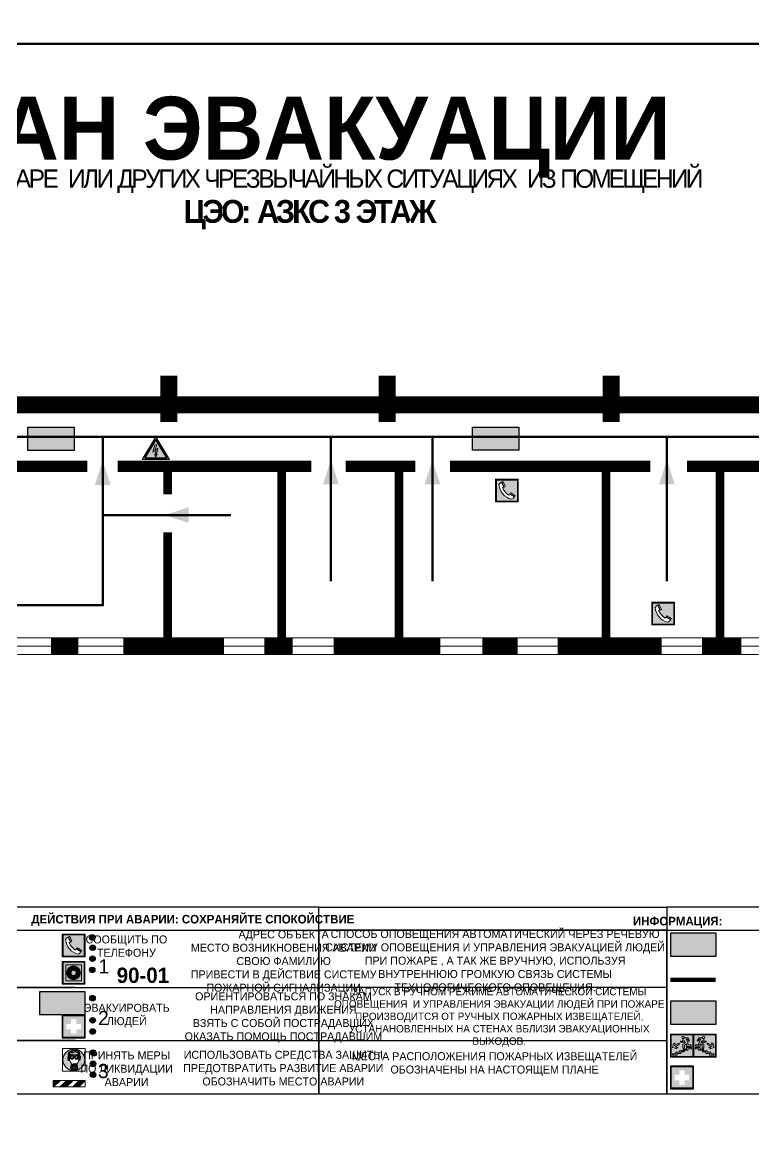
# Model space of a CAD drawing. Header units: millimetres. Extents: x 13114 to 67229, y 22859 to 38520.
# Drawn here: x 25913.2 to 26168.9, y 24678.1 to 25073.2 of the extents above; entities that cross this region are included whole.
import ezdxf

# ---------------------------------------------------------------- set-up
doc = ezdxf.new("R2010")
doc.units = ezdxf.units.MM
doc.layers.add('План_Штампы', color=7, linetype='Continuous')
doc.styles.add('обычный', font='arial.ttf')

# ---------------------------------------------------------------- blocks, each defined once
blk = doc.blocks.new('A$C3E6D3DDE')
at = {"lineweight": 5}
h = blk.add_hatch(color=40, dxfattribs=at)
h.paths.add_polyline_path([(24.1, 1.45), (16.46, -11.35), (31.74, -11.35)])
h.paths.add_polyline_path([(24.09, -0.46), (30.03, -10.41), (18.14, -10.41)], flags=16)
h.paths.add_polyline_path([(24.54, -3.08), (23.41, -6.02), (25.13, -5.01), (24.33, -8.5), (24.82, -8.27), (23.79, -9.86), (23.4, -8.04), (23.8, -8.43), (24.04, -6.29), (22.39, -7.25), (23.44, -3.08)], flags=0)
h = blk.add_hatch(color=256, dxfattribs=at)
h.paths.add_polyline_path([(24.37, 0.03, 0.567511), (23.82, 0.03), (17.59, -10.4, 0.582454), (17.86, -10.88), (30.32, -10.88, 0.582149), (30.6, -10.4)])
h.paths.add_polyline_path([(24.09, -0.46), (18.14, -10.41), (30.03, -10.41)], flags=16)
h.paths.add_polyline_path([(24.54, -3.08), (23.41, -6.02), (25.13, -5.01), (24.33, -8.5), (24.82, -8.27), (23.79, -9.86), (23.4, -8.04), (23.8, -8.43), (24.04, -6.29), (22.39, -7.25), (23.44, -3.08)], flags=0)
h = blk.add_hatch(color=40, dxfattribs=at)
h.paths.add_polyline_path([(24.09, -0.46), (18.14, -10.41), (30.03, -10.41)])
h.paths.add_polyline_path([(24.82, -8.27), (23.79, -9.86), (23.4, -8.04), (23.8, -8.43), (24.04, -6.29), (22.39, -7.25), (23.44, -3.08), (24.54, -3.08), (23.41, -6.02), (25.13, -5.01), (24.33, -8.5)], flags=16)
at = {"color": 40, "lineweight": 5}
for p, q in [((16.46, -11.35), (24.1, 1.45)), ((24.1, 1.45), (31.74, -11.35))]:
    blk.add_line(p, q, dxfattribs=at)
at = {"lineweight": 5}
for p, q in [((17.59, -10.4), (23.82, 0.03)), ((24.37, 0.03), (30.6, -10.4)), ((18.14, -10.41), (24.09, -0.46)), ((23.44, -3.08), (22.39, -7.25)), ((22.39, -7.25), (24.04, -6.29)), ((23.41, -6.02), (24.54, -3.08)), ((25.13, -5.01), (23.41, -6.02)), ((24.54, -3.08), (23.44, -3.08)), ((24.04, -6.29), (23.8, -8.43)), ((24.09, -0.46), (30.03, -10.41)), ((24.33, -8.5), (25.13, -5.01)), ((17.86, -10.88), (30.32, -10.88)), ((18.14, -10.41), (30.03, -10.41)), ((23.8, -8.43), (23.4, -8.04)), ((23.4, -8.04), (23.79, -9.86)), ((23.79, -9.86), (24.82, -8.27)), ((24.82, -8.27), (24.33, -8.5))]:
    blk.add_line(p, q, dxfattribs=at)
at = {"color": 50, "lineweight": 5}
blk.add_line((31.74, -11.35), (16.46, -11.35), dxfattribs=at)
blk = doc.blocks.new('A$C32E8229D')
at = {"true_color": 0xffffff}
blk.add_hatch(color=7, dxfattribs=at).paths.add_polyline_path([(0, 0), (0, -8), (16, -8), (16, 0)])
h = blk.add_hatch(color=126)
h.paths.add_polyline_path([(0.2, -0.2), (15.8, -0.2), (15.8, -7.8), (0.2, -7.8)])
h.paths.add_polyline_path([(13.49, -2.05), (12.08, -2.05), (11.37, -2.63, 0.162397), (11.29, -2.84), (11.29, -3.63), (10.35, -3.63), (10.35, -4.05), (11.68, -4.05), (11.68, -3.48), (12.26, -4.28), (11.29, -5.1), (11.29, -6.78), (11.85, -6.78), (11.85, -5.44), (12.8, -4.64), (12.8, -5.94), (14.46, -5.94), (14.46, -5.39), (13.45, -5.39), (13.45, -3.97), (12.46, -2.59), (13.15, -2.59), (13.69, -3.34), (14.18, -3)], flags=16)
h.paths.add_polyline_path([(10.74, -1.82, 1), (11.8, -1.82, 1)], flags=16)
h.paths.add_polyline_path([(9.39, -3.59), (5.99, -3.59), (6.56, -3.03), (5.91, -3.03), (5.1, -3.83), (5.91, -4.64), (6.56, -4.64), (5.99, -4.09), (9.39, -4.09)], flags=16)
h.paths.add_polyline_path([(4.29, -1.08), (1.72, -1.08), (1.72, -6.6), (4.29, -6.6)], flags=16)
at = {"color": 126}
blk.add_lwpolyline([(16, -8), (0, -8), (0, 0), (16, 0)], close=True, dxfattribs=at)
blk = doc.blocks.new('A$C38D26F80')
h = blk.add_hatch(color=5)
h.dxf.hatch_style = 1
h.paths.add_polyline_path([(-8.77, -4.48, 1), (-0.19, -4.48, 1)])
h.paths.add_polyline_path([(-6.75, -3.58), (-6.75, -3.31), (-6.62, -3.22), (-6.5, -3.22), (-6.42, -3.3), (-6.39, -3.28), (-6.59, -2.23), (-6.59, -2.01), (-6.38, -1.58), (-4.76, -0.4), (-4.13, -0.79, -0.362848), (-2.1, -2.1, -0.201049), (-2.17, -2.48, 0.085434), (-2.26, -3.13), (-1.9, -3.16), (-2.25, -4.7), (-2.4, -4.59), (-2.43, -4.34), (-2.36, -4.34), (-2.14, -3.34), (-2.47, -3.42), (-2.58, -1.95), (-2.77, -1.58), (-3.58, -1.52), (-3.92, -1.26), (-5.05, -1.73), (-4.87, -1.39), (-5.41, -1.6), (-5.41, -1.46), (-6.13, -1.87), (-6.18, -3.5), (-6.56, -3.47), (-6.37, -4.59), (-6.16, -4.43), (-6.16, -4.66), (-6.36, -4.79), (-6.37, -4.8), (-6.51, -4.76)], flags=16)
h.paths.add_polyline_path([(-6.51, -4.76), (-6.36, -4.79), (-6.37, -4.8)], flags=0)
h.paths.add_polyline_path([(-5.92, -2.34, 0.089508), (-2.67, -2.35), (-2.48, -3.88, -0.268602), (-3.4, -6.18, 0.262449), (-5.2, -6.18, -0.268602), (-6.11, -3.88)], flags=16)
edge = h.paths.add_edge_path(flags=16)
edge.add_ellipse((-5.19, -3.41), major_axis=(0, 0.842), ratio=0.848992, start_angle=0, end_angle=360)
edge = h.paths.add_edge_path(flags=0)
edge.add_ellipse((-5.19, -3.39), major_axis=(0, 0.665), ratio=0.853798, start_angle=0, end_angle=360)
edge = h.paths.add_edge_path(flags=0)
edge.add_ellipse((-5.19, -3.4), major_axis=(0, 0.528), ratio=0.864094, start_angle=0, end_angle=360)
edge = h.paths.add_edge_path(flags=16)
edge.add_ellipse((-3.47, -3.4), major_axis=(0, 0.842), ratio=0.848992, start_angle=0, end_angle=360)
h.paths.add_polyline_path([(-3.13, -6.45), (-3.13, -6.84, 0.383174), (-5.57, -6.85), (-5.57, -6.49, -0.369952)], flags=16)
edge = h.paths.add_edge_path(flags=0)
edge.add_ellipse((-3.47, -3.39), major_axis=(0, 0.665), ratio=0.853798, start_angle=0, end_angle=360)
edge = h.paths.add_edge_path(flags=0)
edge.add_ellipse((-3.47, -3.4), major_axis=(0, 0.528), ratio=0.864094, start_angle=0, end_angle=360)
edge = h.paths.add_edge_path(flags=16)
edge.add_ellipse((-4.34, -7.57), major_axis=(-1.48, 0), ratio=0.744955, start_angle=0, end_angle=360)
h.paths.add_polyline_path([(-5.01, -6.85, -1), (-5.15, -6.85, -1)], flags=0)
h.paths.add_polyline_path([(-5.33, -7.14, -1), (-5.47, -7.14, -1)], flags=0)
h.paths.add_polyline_path([(-4.61, -6.71, -1), (-4.74, -6.71, -1)], flags=16)
h.paths.add_polyline_path([(-5.43, -7.51, -1), (-5.57, -7.51, -1)], flags=0)
h.paths.add_polyline_path([(-4.26, -6.67, -1), (-4.4, -6.67, -1)], flags=16)
h.paths.add_polyline_path([(-4.74, -7.14, -1), (-4.88, -7.14, -1)], flags=0)
h.paths.add_polyline_path([(-4.93, -7.43, -1), (-5.07, -7.43, -1)], flags=0)
h.paths.add_polyline_path([(-4.41, -7.07, -1), (-4.54, -7.07, -1)], flags=0)
h.paths.add_polyline_path([(-5.33, -7.87, -1), (-5.46, -7.87, -1)], flags=0)
h.paths.add_polyline_path([(-3.8, -6.71, -1), (-3.94, -6.71, -1)], flags=16)
h.paths.add_polyline_path([(-4.85, -7.78, -1), (-4.98, -7.78, -1)], flags=0)
h.paths.add_polyline_path([(-3.96, -7.14, -1), (-4.1, -7.14, -1)], flags=0)
h.paths.add_polyline_path([(-4.33, -7.53, -1), (-4.47, -7.53, -1)], flags=0)
h.paths.add_polyline_path([(-5.09, -8.12, -1), (-5.23, -8.12, -1)], flags=0)
h.paths.add_polyline_path([(-3.5, -6.94, -1), (-3.64, -6.94, -1)], flags=0)
h.paths.add_polyline_path([(-4.54, -7.97, -1), (-4.68, -7.97, -1)], flags=0)
h.paths.add_polyline_path([(-3.66, -7.39, -1), (-3.8, -7.39, -1)], flags=0)
h.paths.add_polyline_path([(-4.73, -8.35, -1), (-4.86, -8.35, -1)], flags=0)
h.paths.add_polyline_path([(-4.09, -7.96, -1), (-4.23, -7.96, -1)], flags=0)
h.paths.add_polyline_path([(-3.77, -7.74, -1), (-3.91, -7.74, -1)], flags=0)
h.paths.add_polyline_path([(-3.22, -7.27, -1), (-3.35, -7.27, -1)], flags=0)
h.paths.add_polyline_path([(-4.34, -8.4, -1), (-4.47, -8.4, -1)], flags=0)
h.paths.add_polyline_path([(-3.16, -7.61, -1), (-3.3, -7.61, -1)], flags=0)
h.paths.add_polyline_path([(-3.9, -8.35, -1), (-4.04, -8.35, -1)], flags=0)
h.paths.add_polyline_path([(-3.32, -7.91, -1), (-3.46, -7.91, -1)], flags=0)
h.paths.add_polyline_path([(-3.55, -8.23, -1), (-3.69, -8.23, -1)], flags=0)
at = {"color": 5, "lineweight": 5}
for p, q in [((-4.48, 0), (-8.96, 0)), ((-8.96, 0), (-8.96, -4.48)), ((-4.48, 0), (0, 0)), ((0, 0), (0, -4.48)), ((-6.75, -3.31), (-6.62, -3.22)), ((-6.75, -3.58), (-6.75, -3.31)), ((-6.51, -4.76), (-6.75, -3.58)), ((-6.62, -3.22), (-6.5, -3.22)), ((-6.59, -2.01), (-6.38, -1.58)), ((-6.59, -2.23), (-6.59, -2.01)), ((-6.39, -3.28), (-6.59, -2.23)), ((-6.18, -3.5), (-6.56, -3.47)), ((-6.56, -3.47), (-6.37, -4.59)), ((-6.5, -3.22), (-6.42, -3.3)), ((-6.42, -3.3), (-6.39, -3.28)), ((-6.38, -1.58), (-4.76, -0.4)), ((-6.13, -1.87), (-6.18, -3.5)), ((-5.41, -1.46), (-6.13, -1.87)), ((-5.92, -2.34), (-6.11, -3.88)), ((-4.87, -1.39), (-5.41, -1.6)), ((-5.41, -1.6), (-5.41, -1.46)), ((-3.92, -1.26), (-5.05, -1.73)), ((-5.05, -1.73), (-4.87, -1.39)), ((-4.76, -0.4), (-4.13, -0.79)), ((-3.58, -1.52), (-3.92, -1.26)), ((-2.77, -1.58), (-3.58, -1.52)), ((-2.58, -1.95), (-2.77, -1.58)), ((-2.67, -2.34), (-2.48, -3.88)), ((-2.47, -3.42), (-2.58, -1.95)), ((-2.14, -3.34), (-2.47, -3.42)), ((-2.43, -4.34), (-2.4, -4.59)), ((-2.43, -4.34), (-2.36, -4.34)), ((-2.36, -4.34), (-2.14, -3.34)), ((-1.9, -3.16), (-2.26, -3.13)), ((-2.25, -4.7), (-1.9, -3.16)), ((-8.96, -8.96), (-8.96, -4.48)), ((-6.37, -4.8), (-6.51, -4.76)), ((-6.37, -4.59), (-6.16, -4.43)), ((-6.16, -4.66), (-6.37, -4.8)), ((-6.16, -4.43), (-6.16, -4.66)), ((-5.57, -6.49), (-5.57, -6.85)), ((-3.13, -6.45), (-3.13, -6.84)), ((-2.4, -4.59), (-2.25, -4.7)), ((0, -8.96), (0, -4.48)), ((-4.48, -8.96), (-8.96, -8.96)), ((-4.48, -8.96), (0, -8.96))]:
    blk.add_line(p, q, dxfattribs=at)
at = {"color": 5}
for p, q in [((-6.75, -3.31), (-6.62, -3.22)), ((-6.75, -3.58), (-6.75, -3.31)), ((-6.51, -4.76), (-6.75, -3.58)), ((-6.62, -3.22), (-6.5, -3.22)), ((-6.59, -2.01), (-6.38, -1.58)), ((-6.59, -2.23), (-6.59, -2.01)), ((-6.39, -3.28), (-6.59, -2.23)), ((-6.18, -3.5), (-6.56, -3.47)), ((-6.56, -3.47), (-6.37, -4.59)), ((-6.5, -3.22), (-6.42, -3.3)), ((-6.42, -3.3), (-6.39, -3.28)), ((-6.38, -1.58), (-4.76, -0.4)), ((-6.13, -1.87), (-6.18, -3.5)), ((-5.41, -1.46), (-6.13, -1.87)), ((-4.87, -1.39), (-5.41, -1.6)), ((-5.41, -1.6), (-5.41, -1.46)), ((-3.92, -1.26), (-5.05, -1.73)), ((-5.05, -1.73), (-4.87, -1.39)), ((-4.76, -0.4), (-4.13, -0.79)), ((-3.58, -1.52), (-3.92, -1.26)), ((-2.77, -1.58), (-3.58, -1.52)), ((-2.58, -1.95), (-2.77, -1.58)), ((-2.47, -3.42), (-2.58, -1.95)), ((-2.14, -3.34), (-2.47, -3.42)), ((-2.4, -4.59), (-2.43, -4.34)), ((-2.43, -4.34), (-2.36, -4.34)), ((-2.36, -4.34), (-2.14, -3.34)), ((-2.26, -3.13), (-1.9, -3.16)), ((-1.9, -3.16), (-2.25, -4.7)), ((-6.37, -4.8), (-6.51, -4.76)), ((-6.36, -4.79), (-6.51, -4.76)), ((-6.37, -4.59), (-6.16, -4.43)), ((-6.16, -4.66), (-6.37, -4.8)), ((-6.16, -4.66), (-6.36, -4.79)), ((-6.16, -4.43), (-6.16, -4.66)), ((-2.25, -4.7), (-2.4, -4.59))]:
    blk.add_line(p, q, dxfattribs=at)
at = {"color": 5, "lineweight": 5}
for centre, radius in [((-4.48, -4.48), 4.29), ((-5.5, -7.51), 0.0678), ((-5.4, -7.14), 0.0678), ((-5.4, -7.87), 0.0678), ((-5.16, -8.12), 0.0678), ((-5.08, -6.85), 0.0678), ((-5, -7.43), 0.0678), ((-4.91, -7.78), 0.0678), ((-4.81, -7.14), 0.0678), ((-4.79, -8.35), 0.0678), ((-4.67, -6.71), 0.0678), ((-4.61, -7.97), 0.0678), ((-4.47, -7.07), 0.0678), ((-4.4, -7.53), 0.0678), ((-4.4, -8.4), 0.0678), ((-4.33, -6.67), 0.0678), ((-4.16, -7.96), 0.0678), ((-4.03, -7.14), 0.0678), ((-3.97, -8.35), 0.0678), ((-3.87, -6.71), 0.0678), ((-3.84, -7.74), 0.0678), ((-3.73, -7.39), 0.0678), ((-3.62, -8.23), 0.0678), ((-3.57, -6.94), 0.0678), ((-3.39, -7.91), 0.0678), ((-3.28, -7.27), 0.0678), ((-3.23, -7.61), 0.0678)]:
    blk.add_circle(centre, radius, dxfattribs=at)
for centre, radius, start, end in [((-3.66, -4.24), 2.47, 171.573, 231.7124), ((-4.28, 6.66), 9.15, 259.6987, 280.1569), ((-4.93, -4.24), 2.47, 308.2876, 8.427), ((-0.47, -3.05), 1.79, 161.5846, 182.4584), ((-2.6, -2.2), 0.513, 326.4781, 11.7739), ((-4.33, -7.88), 1.87, 50.358, 131.5662), ((-4.34, -8.2), 1.82, 48.4943, 132.3565), ((-4.3, -7.78), 1.83, 60.5889, 119.4111)]:
    blk.add_arc(centre, radius, start, end, dxfattribs=at)
at = {"color": 5}
for centre, radius, start, end in [((-3.89, -2.66), 1.88, 17.387, 97.1599), ((-0.35, -3.07), 1.91, 162.2553, 181.7878), ((-2.6, -2.2), 0.511, 326.3906, 11.8614)]:
    blk.add_arc(centre, radius, start, end, dxfattribs=at)
at = {"color": 5, "lineweight": 5}
for centre, major_axis, ratio in [((-5.19, -3.41), (0, 0.842), 0.848992), ((-5.19, -3.39), (0, 0.665), 0.853798), ((-5.19, -3.4), (0, 0.528), 0.864094), ((-3.47, -3.4), (0, 0.842), 0.848992), ((-3.47, -3.39), (0, 0.665), 0.853798), ((-3.47, -3.4), (0, 0.528), 0.864094), ((-4.34, -7.57), (-1.48, 0), 0.744955)]:
    blk.add_ellipse(centre, major_axis=major_axis, ratio=ratio, dxfattribs=at)
blk = doc.blocks.new('A$C47DD6509')
at = {"lineweight": 5}
for points in [[(-8.69, 0), (-11.19, 0), (-11.19, -2.22)], [(-4.22, 0), (-6.45, 0), (-8.91, -2.22), (-6.61, -2.22)], [(0, 0), (-2.09, 0), (-4.36, -2.22), (-2.29, -2.22)]]:
    blk.add_hatch(color=242, dxfattribs=at).paths.add_polyline_path(points)
at = {"color": 242, "lineweight": 5}
for p, q in [((-11.19, -2.22), (-8.69, 0)), ((-11.19, -2.22), (-11.19, 0)), ((-11.19, 0), (-8.69, 0)), ((-11.19, 0), (0, 0)), ((-8.91, -2.22), (-6.45, 0)), ((-6.61, -2.22), (-4.22, 0)), ((-4.36, -2.22), (-2.09, 0)), ((-2.29, -2.22), (0, 0)), ((0, 0), (0, -2.22)), ((0, -2.22), (-11.19, -2.22))]:
    blk.add_line(p, q, dxfattribs=at)
blk = doc.blocks.new('A$C18900ED3')
h = blk.add_hatch(color=126)
h.paths.add_polyline_path([(-0.18, -0.18), (-7.02, -0.18), (-7.02, -7.02), (-0.18, -7.02)])
h.paths.add_polyline_path([(-5.89, -4.46), (-5.89, -2.77), (-4.46, -2.77), (-4.46, -1.31), (-2.77, -1.31), (-2.77, -2.77), (-1.33, -2.77), (-1.33, -4.46), (-2.77, -4.46), (-2.77, -5.89), (-4.46, -5.89), (-4.46, -4.46)], flags=16)
at = {"color": 126}
for p, q in [((-7.2, 0), (-7.2, -7.2)), ((0, 0), (-7.2, 0)), ((0, -7.2), (0, 0)), ((-7.02, -7.02), (-7.02, -0.18)), ((-7.02, -0.18), (-0.18, -0.18)), ((-0.18, -0.18), (-0.18, -7.02)), ((-0.18, -7.02), (-7.02, -7.02)), ((-7.2, -7.2), (0, -7.2))]:
    blk.add_line(p, q, dxfattribs=at)
blk = doc.blocks.new('A$C456E1F9C')
at = {"lineweight": 5}
h = blk.add_hatch(color=242, dxfattribs=at)
h.paths.add_polyline_path([(0.51, -1.47), (0.51, -13.26), (12.29, -13.26), (12.29, -1.47)])
h.paths.add_polyline_path([(5.42, -4.95, -0.254479), (4.78, -5.4), (3.52, -2.53, -0.209735), (4.23, -2.4)], flags=16)
h.paths.add_polyline_path([(8.53, -8.6), (10.87, -10.17), (10.54, -10.76), (8.03, -9.13, -0.192251)], flags=16)
h.paths.add_polyline_path([(4.61, -5.49, 0.005518), (3.87, -5.72, 0.128647), (7.49, -10.01, 0.00809), (7.83, -9.33), (10.47, -10.97, -0.16736), (8.99, -12.25, -0.327862), (1.95, -3.95, -0.166952), (3.36, -2.62)], flags=16)
at = {"color": 242, "lineweight": 5}
for p, q in [((0, -13.77), (0, -0.97)), ((12.8, -0.97), (0, -0.97)), ((4.61, -5.49), (3.36, -2.62)), ((3.52, -2.53), (4.78, -5.4)), ((4.23, -2.4), (5.42, -4.95)), ((12.8, -13.77), (12.8, -0.97)), ((7.83, -9.33), (10.47, -10.97)), ((8.03, -9.13), (10.54, -10.76)), ((10.81, -10.12), (8.53, -8.6)), ((10.54, -10.76), (10.8, -10.3)), ((10.8, -10.3), (10.81, -10.12)), ((0, -13.77), (12.8, -13.77))]:
    blk.add_line(p, q, dxfattribs=at)
blk.add_lwpolyline([(0.51, -1.47), (12.29, -1.47), (12.29, -13.26), (0.51, -13.26)], close=True, dxfattribs=at)
for centre, radius, start, end in [((4.59, -5.34), 2.99, 114.28453, 152.19739), ((11.12, -3.31), 9.19, 183.99153, 256.60086), ((4.02, -3.27), 0.891, 76.32839, 123.70924), ((14.98, -39.1), 35.17, 107.14873, 108.41345), ((13.86, -0.94), 11.08, 205.55365, 234.87622), ((4.68, -4.59), 0.824, 276.9621, 334.07228), ((-13.31, 0.8), 23.44, 332.54871, 334.40268), ((8.94, -9.5), 0.989, 114.40924, 157.93883), ((7.87, -9.46), 3, 291.92908, 329.9329)]:
    blk.add_arc(centre, radius, start, end, dxfattribs=at)
blk = doc.blocks.new('A$C54414219')
at = {"true_color": 0xffffff}
h = blk.add_hatch(color=7, dxfattribs=at)
h.paths.add_polyline_path([(2.39, -9.45), (2.39, -18.3), (11.23, -18.3), (11.23, -9.45)], flags=0)
h.paths.add_polyline_path([(10.71, -13.87, -1), (2.92, -13.87, -1)], flags=0)
h.paths.add_polyline_path([(8.3, -13.87, -1), (5.33, -13.87, -1)], flags=0)
h.paths.add_polyline_path([(0.41, -7.47), (0.41, -20.27), (13.21, -20.27), (13.21, -7.47)])
h.paths.add_polyline_path([(0.92, -19.77), (12.71, -19.77), (12.71, -7.98), (0.92, -7.98)], flags=16)
h.paths.add_polyline_path([(11.23, -9.45), (11.23, -18.3), (2.39, -18.3), (2.39, -9.45)], flags=0)
at = {"lineweight": 5}
h = blk.add_hatch(color=242, dxfattribs=at)
h.paths.add_polyline_path([(12.71, -7.98), (0.92, -7.98), (0.92, -19.77), (12.71, -19.77)])
h.paths.add_polyline_path([(11.23, -18.3), (2.39, -18.3), (2.39, -9.45), (11.23, -9.45)], flags=16)
h.paths.add_polyline_path([(10.71, -13.87, -1), (2.92, -13.87, -1)], flags=0)
h.paths.add_polyline_path([(8.3, -13.87, -1), (5.33, -13.87, -1)], flags=0)
at = {"true_color": 0xffffff}
h = blk.add_hatch(color=7, dxfattribs=at)
h.paths.add_polyline_path([(2.39, -9.45), (2.39, -18.3), (11.23, -18.3), (11.23, -9.45)])
h.paths.add_polyline_path([(10.71, -13.87, -1), (2.92, -13.87, -1)], flags=16)
h.paths.add_polyline_path([(8.3, -13.87, -1), (5.33, -13.87, -1)], flags=0)
at = {"lineweight": 5}
h = blk.add_hatch(color=242, dxfattribs=at)
h.paths.add_polyline_path([(2.92, -13.87, 1), (10.71, -13.87, 1)])
h.paths.add_polyline_path([(8.3, -13.87, -1), (5.33, -13.87, -1)], flags=16)
at = {"color": 242, "lineweight": 5}
for p, q in [((0.41, -20.27), (0.41, -7.47)), ((0.41, -7.47), (13.21, -7.47)), ((0.41, -7.47), (13.21, -7.47)), ((13.21, -20.27), (13.21, -7.47)), ((0.41, -20.27), (13.21, -20.27))]:
    blk.add_line(p, q, dxfattribs=at)
for points in [[(0.92, -7.98), (12.71, -7.98), (12.71, -19.77), (0.92, -19.77)], [(2.39, -9.45), (11.23, -9.45), (11.23, -18.3), (2.39, -18.3)]]:
    blk.add_lwpolyline(points, close=True, dxfattribs=at)
for radius in [3.89, 1.49]:
    blk.add_circle((6.81, -13.87), radius, dxfattribs=at)
blk = doc.blocks.new('A$C7B4425F7')
at = {"true_color": 0xffffff}
blk.add_hatch(color=7, dxfattribs=at).paths.add_polyline_path([(0, 0), (-16, 0), (-16, -8), (0, -8)])
h = blk.add_hatch(color=126)
h.paths.add_polyline_path([(-0.2, -0.2), (-15.8, -0.2), (-15.8, -7.8), (-0.2, -7.8)])
h.paths.add_polyline_path([(-11.76, -2.03), (-11.76, -3.66), (-11.17, -3.66, -0.568275), (-11.17, -6.18), (-12.58, -6.18), (-12.58, -2.03)], flags=16)
h.paths.add_polyline_path([(-13.33, -4.12, -0.495768), (-13.59, -6.18), (-15.03, -6.18), (-15.03, -2.03), (-13.59, -2.03, -0.487973)], flags=16)
h.paths.add_polyline_path([(-10.25, -2.03), (-9.48, -2.03), (-9.48, -6.18), (-10.25, -6.18)], flags=16)
h.paths.add_polyline_path([(-13.84, -3.69), (-14.24, -3.69), (-14.24, -3.03), (-13.9, -3.03, -0.692621)], flags=0)
h.paths.add_polyline_path([(-9.15, -2.03), (-8.4, -2.03), (-8.04, -3.07), (-7.68, -2.03), (-6.93, -2.03), (-7.64, -4.1), (-6.93, -6.18), (-7.68, -6.18), (-8.04, -5.14), (-8.4, -6.18), (-9.15, -6.18), (-8.44, -4.1)], flags=16)
h.paths.add_polyline_path([(-11.76, -4.46), (-11.42, -4.46, -0.692621), (-11.36, -5.12), (-11.76, -5.12)], flags=0)
h.paths.add_polyline_path([(-13.9, -5.2), (-14.24, -5.2), (-14.24, -4.55), (-13.84, -4.55, -0.708038)], flags=0)
edge = h.paths.add_edge_path(flags=16)
edge.add_ellipse((-5.51, -4.08), major_axis=(0, 2.05), ratio=0.586184, start_angle=0, end_angle=360)
edge = h.paths.add_edge_path(flags=0)
edge.add_ellipse((-5.51, -4.08), major_axis=(0, 1.14), ratio=0.454828, start_angle=0, end_angle=360)
h.paths.add_polyline_path([(-4.13, -4.96, 0.377264), (-3.48, -4.52, 0.0555), (-3.16, -2.03), (-1.66, -2.03), (-1.66, -4.96), (-0.96, -4.96), (-0.96, -7.01), (-1.75, -7.01), (-1.75, -6.18), (-3.3, -6.18), (-3.3, -7.02), (-4.13, -7.02)], flags=16)
h.paths.add_polyline_path([(-2.73, -2.91), (-2.28, -2.91), (-2.28, -4.96), (-3.05, -4.96, 0.079136)], flags=0)
at = {"color": 126}
blk.add_lwpolyline([(-16, -8), (0, -8), (0, 0), (-16, 0)], close=True, dxfattribs=at)
blk = doc.blocks.new('вниз 3')
at = {"lineweight": 0, "true_color": 0xffffff}
h = blk.add_hatch(color=7, dxfattribs=at)
h.dxf.hatch_style = 1
h.paths.add_polyline_path([(40997.5, -4475.69), (40997.25, -4475.28), (40995.76, -4476.15), (40995.97, -4475.23), (40995.39, -4475.56), (40995.05, -4476.83), (40996.33, -4477.17), (40996.91, -4476.83), (40996, -4476.55)], flags=0)
h.paths.add_polyline_path([(40999.81, -4473.95), (41000.22, -4473.95), (41000.64, -4474.67), (41001.03, -4474.43), (41000.46, -4473.49), (41000.42, -4473.49), (40999.43, -4473.49), (40998.68, -4473.92), (40998.68, -4474.57), (40997.88, -4474.57), (40997.88, -4475), (40999.14, -4475), (40999.14, -4474.43), (40999.14, -4474.38), (40999.59, -4475.15), (40998.72, -4475.67), (40998.72, -4477.06), (40999.24, -4477.06), (40999.24, -4475.96), (40999.95, -4475.56), (40999.95, -4476.43), (41001.61, -4476.43), (41001.61, -4475.88), (41000.47, -4475.88), (41000.47, -4475.12)], flags=0)
h.paths.add_polyline_path([(40999.2, -4473.24, 1), (40998.35, -4473.24, 1)], flags=0)
h.paths.add_polyline_path([(41000.46, -4477.26), (41001.69, -4477.26), (41001.69, -4476.84), (41000.03, -4476.84), (41000.03, -4477.39), (40998.78, -4477.39), (40998.78, -4477.95), (40997.53, -4477.95), (40997.53, -4478.5), (40996.29, -4478.5), (40996.29, -4479.06), (40995.05, -4479.06), (40995.05, -4479.48), (40995.29, -4479.48), (40996.72, -4479.48), (40996.72, -4478.92), (40997.97, -4478.92), (40997.97, -4478.36), (40999.2, -4478.36), (40999.2, -4477.81), (41000.46, -4477.81)], flags=0)
h.paths.add_polyline_path([(41002.37, -4472.17), (40994.37, -4472.17), (40994.37, -4480.17), (41002.37, -4480.17)])
h.paths.add_polyline_path([(41002.16, -4479.96), (40994.57, -4479.96), (40994.57, -4472.37), (41002.16, -4472.37)], flags=16)
h.paths.add_polyline_path([(41001.61, -4475.88), (41001.61, -4476.43), (40999.95, -4476.43), (40999.95, -4475.56), (40999.24, -4475.96), (40999.24, -4477.06), (40998.72, -4477.06), (40998.72, -4475.67), (40999.59, -4475.15), (40999.14, -4474.38), (40999.14, -4474.43), (40999.14, -4475), (40997.88, -4475), (40997.88, -4474.57), (40998.68, -4474.57), (40998.68, -4473.92), (40999.43, -4473.49), (41000.42, -4473.49), (41000.46, -4473.49), (41001.03, -4474.43), (41000.64, -4474.67), (41000.22, -4473.95), (40999.81, -4473.95), (41000.47, -4475.12), (41000.47, -4475.88)], flags=0)
h.paths.add_polyline_path([(41001.69, -4476.84), (41001.69, -4477.26), (41000.46, -4477.26), (41000.46, -4477.81), (40999.2, -4477.81), (40999.2, -4478.36), (40997.97, -4478.36), (40997.97, -4478.92), (40996.72, -4478.92), (40996.72, -4479.48), (40995.05, -4479.48), (40995.05, -4479.06), (40996.29, -4479.06), (40996.29, -4478.5), (40997.53, -4478.5), (40997.53, -4477.95), (40998.78, -4477.95), (40998.78, -4477.39), (41000.03, -4477.39), (41000.03, -4476.84)], flags=0)
h.paths.add_polyline_path([(40998.35, -4473.24, -1), (40999.2, -4473.24, -1)], flags=0)
h.paths.add_polyline_path([(40997.5, -4475.69), (40996, -4476.55), (40996.91, -4476.83), (40996.33, -4477.17), (40995.05, -4476.83), (40995.39, -4475.56), (40995.97, -4475.23), (40995.76, -4476.15), (40997.25, -4475.28)], flags=0)
at = {"lineweight": 0}
h = blk.add_hatch(color=126, dxfattribs=at)
h.dxf.hatch_style = 1
h.paths.add_polyline_path([(41002.16, -4472.37), (40994.57, -4472.37), (40994.57, -4479.96), (41002.16, -4479.96)])
h.paths.add_polyline_path([(40995.97, -4475.23), (40995.76, -4476.15), (40997.25, -4475.28), (40997.5, -4475.69), (40996, -4476.55), (40996.91, -4476.83), (40996.33, -4477.17), (40995.05, -4476.83), (40995.39, -4475.56)], flags=16)
h.paths.add_polyline_path([(40997.88, -4474.57), (40998.68, -4474.57), (40998.68, -4473.92), (40999.43, -4473.49), (41000.42, -4473.49), (41000.46, -4473.49), (41001.03, -4474.43), (41000.64, -4474.67), (41000.22, -4473.95), (40999.81, -4473.95), (41000.47, -4475.12), (41000.47, -4475.88), (41001.61, -4475.88), (41001.61, -4476.43), (40999.95, -4476.43), (40999.95, -4475.56), (40999.24, -4475.96), (40999.24, -4477.06), (40998.72, -4477.06), (40998.72, -4475.67), (40999.59, -4475.15), (40999.14, -4474.38), (40999.14, -4474.43), (40999.14, -4475), (40997.88, -4475)], flags=16)
h.paths.add_polyline_path([(40998.35, -4473.24, -1), (40999.2, -4473.24, -1)], flags=16)
h.paths.add_polyline_path([(40997.53, -4477.95), (40998.78, -4477.95), (40998.78, -4477.39), (41000.03, -4477.39), (41000.03, -4476.84), (41001.69, -4476.84), (41001.69, -4477.26), (41000.46, -4477.26), (41000.46, -4477.81), (40999.2, -4477.81), (40999.2, -4478.36), (40997.97, -4478.36), (40997.97, -4478.92), (40996.72, -4478.92), (40996.72, -4479.48), (40995.05, -4479.48), (40995.05, -4479.06), (40996.29, -4479.06), (40996.29, -4478.5), (40997.53, -4478.5)], flags=16)
at = {"lineweight": 0, "true_color": 0xffffff}
h = blk.add_hatch(color=7, dxfattribs=at)
h.dxf.hatch_style = 1
h.paths.add_polyline_path([(40999.2, -4473.24, 1), (40998.35, -4473.24, 1)])
h.paths.add_polyline_path([(40999.81, -4473.95), (41000.22, -4473.95), (41000.64, -4474.67), (41001.03, -4474.43), (41000.46, -4473.49), (41000.42, -4473.49), (40999.43, -4473.49), (40998.68, -4473.92), (40998.68, -4474.57), (40997.88, -4474.57), (40997.88, -4475), (40999.14, -4475), (40999.14, -4474.43), (40999.14, -4474.38), (40999.59, -4475.15), (40998.72, -4475.67), (40998.72, -4477.06), (40999.24, -4477.06), (40999.24, -4475.96), (40999.95, -4475.56), (40999.95, -4476.43), (41001.61, -4476.43), (41001.61, -4475.88), (41000.47, -4475.88), (41000.47, -4475.12)])
h.paths.add_polyline_path([(40999.2, -4477.81), (41000.46, -4477.81), (41000.46, -4477.26), (41001.69, -4477.26), (41001.69, -4476.84), (41000.03, -4476.84), (41000.03, -4477.39), (40998.78, -4477.39), (40998.78, -4477.95), (40997.53, -4477.95), (40997.53, -4478.5), (40996.29, -4478.5), (40996.29, -4479.06), (40995.05, -4479.06), (40995.05, -4479.48), (40995.29, -4479.48), (40996.72, -4479.48), (40996.72, -4478.92), (40997.97, -4478.92), (40997.97, -4478.36), (40999.2, -4478.36)])
h.paths.add_polyline_path([(40997.5, -4475.69), (40997.25, -4475.28), (40995.76, -4476.15), (40995.97, -4475.23), (40995.39, -4475.56), (40995.05, -4476.83), (40996.33, -4477.17), (40996.91, -4476.83), (40996, -4476.55)])
at = {"color": 126, "lineweight": 0}
for points in [[(40994.37, -4472.17), (41002.37, -4472.17), (41002.37, -4480.17), (40994.37, -4480.17)], [(40994.57, -4472.37), (41002.16, -4472.37), (41002.16, -4479.96), (40994.57, -4479.96)]]:
    blk.add_lwpolyline(points, close=True, dxfattribs=at)
for points in [[(40995.05, -4476.83), (40995.39, -4475.56), (40995.97, -4475.23), (40995.76, -4476.15), (40997.25, -4475.28), (40997.5, -4475.69), (40996, -4476.55), (40996.91, -4476.83), (40996.33, -4477.17), (40995.05, -4476.83)], [(40999.14, -4474.43), (40999.14, -4475), (40997.88, -4475), (40997.88, -4474.57), (40998.68, -4474.57), (40998.68, -4473.92), (40999.43, -4473.49), (41000.42, -4473.49), (41000.46, -4473.49), (41001.03, -4474.43), (41000.64, -4474.67), (41000.22, -4473.95), (40999.81, -4473.95), (41000.47, -4475.12), (41000.47, -4475.88), (41001.61, -4475.88), (41001.61, -4476.43), (40999.95, -4476.43), (40999.95, -4475.56), (40999.24, -4475.96), (40999.24, -4477.06), (40998.72, -4477.06), (40998.72, -4475.67), (40999.59, -4475.15), (40999.14, -4474.38), (40999.14, -4474.43)], [(40995.29, -4479.48), (40995.05, -4479.48), (40995.05, -4479.06), (40996.29, -4479.06), (40996.29, -4478.5), (40997.53, -4478.5), (40997.53, -4477.95), (40998.78, -4477.95), (40998.78, -4477.39), (41000.03, -4477.39), (41000.03, -4476.84), (41001.69, -4476.84), (41001.69, -4477.26), (41000.46, -4477.26), (41000.46, -4477.81), (40999.2, -4477.81), (40999.2, -4478.36), (40997.97, -4478.36), (40997.97, -4478.92), (40996.72, -4478.92), (40996.72, -4479.48), (40995.05, -4479.48)]]:
    blk.add_lwpolyline(points, dxfattribs=at)
blk.add_circle((40998.77, -4473.24), 0.426, dxfattribs=at)
blk = doc.blocks.new('вниз')
at = {"lineweight": 0, "true_color": 0xffffff}
h = blk.add_hatch(color=7, dxfattribs=at)
h.dxf.hatch_style = 1
h.paths.add_polyline_path([(40994.51, -4472.22), (40986.51, -4472.22), (40986.51, -4480.22), (40994.51, -4480.22)])
h.paths.add_polyline_path([(40994.31, -4472.42), (40994.31, -4480.01), (40986.71, -4480.01), (40986.71, -4472.42)], flags=16)
h.paths.add_polyline_path([(40988.43, -4473.53), (40989.43, -4473.53), (40990.19, -4473.96), (40990.19, -4474.6), (40991, -4474.6), (40991, -4475.06), (40989.73, -4475.06), (40989.73, -4474.46), (40989.3, -4475.18), (40990.17, -4475.7), (40990.17, -4477.11), (40989.63, -4477.11), (40989.63, -4476.01), (40988.94, -4475.59), (40988.94, -4476.46), (40988.94, -4476.46), (40987.47, -4476.46), (40987.26, -4476.46), (40987.26, -4475.92), (40988.4, -4475.92), (40988.4, -4475.2), (40989.1, -4473.99), (40988.66, -4473.99), (40988.24, -4474.7), (40987.86, -4474.47), (40988.41, -4473.56)], flags=0)
h.paths.add_polyline_path([(40990.55, -4473.29, -1), (40989.69, -4473.29, -1)], flags=0)
h.paths.add_polyline_path([(40988.85, -4476.89), (40988.85, -4477.43), (40990.1, -4477.43), (40990.1, -4477.99), (40991.34, -4477.99), (40991.34, -4478.54), (40992.59, -4478.54), (40992.59, -4479.09), (40993.83, -4479.09), (40993.83, -4479.52), (40992.17, -4479.52), (40992.17, -4478.97), (40990.91, -4478.97), (40990.91, -4478.41), (40989.68, -4478.41), (40989.68, -4477.86), (40988.43, -4477.86), (40988.43, -4477.31), (40987.6, -4477.31), (40987.18, -4477.31), (40987.18, -4476.89)], flags=0)
h.paths.add_polyline_path([(40991.61, -4475.33), (40993.12, -4476.2), (40992.9, -4475.27), (40993.48, -4475.6), (40993.83, -4476.88), (40992.56, -4477.22), (40991.97, -4476.88), (40992.9, -4476.61), (40991.38, -4475.74), (40991.58, -4475.39)], flags=0)
h.paths.add_polyline_path([(40990.19, -4473.96), (40989.43, -4473.53), (40988.43, -4473.53), (40988.41, -4473.56), (40987.86, -4474.47), (40988.24, -4474.7), (40988.66, -4473.99), (40989.1, -4473.99), (40988.4, -4475.2), (40988.4, -4475.92), (40987.26, -4475.92), (40987.26, -4476.46), (40987.47, -4476.46), (40988.94, -4476.46), (40988.94, -4476.27), (40988.94, -4475.59), (40989.63, -4476.01), (40989.63, -4477.11), (40990.17, -4477.11), (40990.17, -4475.7), (40989.3, -4475.18), (40989.73, -4474.46), (40989.73, -4475.06), (40991, -4475.06), (40991, -4474.6), (40990.19, -4474.6)], flags=0)
h.paths.add_polyline_path([(40990.55, -4473.29, 1), (40989.69, -4473.29, 1)], flags=0)
h.paths.add_polyline_path([(40991.61, -4475.33), (40991.58, -4475.39), (40991.38, -4475.74), (40992.9, -4476.61), (40991.97, -4476.88), (40992.56, -4477.22), (40993.83, -4476.88), (40993.48, -4475.6), (40992.9, -4475.27), (40993.12, -4476.2)], flags=0)
h.paths.add_polyline_path([(40990.1, -4477.43), (40988.85, -4477.43), (40988.85, -4476.89), (40987.18, -4476.89), (40987.18, -4477.31), (40987.6, -4477.31), (40988.43, -4477.31), (40988.43, -4477.86), (40989.68, -4477.86), (40989.68, -4478.41), (40990.91, -4478.41), (40990.91, -4478.97), (40992.17, -4478.97), (40992.17, -4479.52), (40993.83, -4479.52), (40993.83, -4479.09), (40992.59, -4479.09), (40992.59, -4478.54), (40991.34, -4478.54), (40991.34, -4477.99), (40990.1, -4477.99)], flags=0)
at = {"lineweight": 0}
h = blk.add_hatch(color=126, dxfattribs=at)
h.dxf.hatch_style = 1
h.paths.add_polyline_path([(40994.31, -4472.42), (40986.71, -4472.42), (40986.71, -4480.01), (40994.31, -4480.01)])
h.paths.add_polyline_path([(40988.43, -4473.53), (40989.43, -4473.53), (40990.19, -4473.96), (40990.19, -4474.6), (40991, -4474.6), (40991, -4475.06), (40989.73, -4475.06), (40989.73, -4474.46), (40989.3, -4475.18), (40990.17, -4475.7), (40990.17, -4477.11), (40989.63, -4477.11), (40989.63, -4476.01), (40988.94, -4475.59), (40988.94, -4476.46), (40988.94, -4476.46), (40987.47, -4476.46), (40987.26, -4476.46), (40987.26, -4475.92), (40988.4, -4475.92), (40988.4, -4475.2), (40989.1, -4473.99), (40988.66, -4473.99), (40988.24, -4474.7), (40987.86, -4474.47), (40988.41, -4473.56)], flags=16)
h.paths.add_polyline_path([(40990.55, -4473.29, -1), (40989.69, -4473.29, -1)], flags=16)
h.paths.add_polyline_path([(40988.85, -4476.89), (40988.85, -4477.43), (40990.1, -4477.43), (40990.1, -4477.99), (40991.34, -4477.99), (40991.34, -4478.54), (40992.59, -4478.54), (40992.59, -4479.09), (40993.83, -4479.09), (40993.83, -4479.52), (40992.17, -4479.52), (40992.17, -4478.97), (40990.91, -4478.97), (40990.91, -4478.41), (40989.68, -4478.41), (40989.68, -4477.86), (40988.43, -4477.86), (40988.43, -4477.31), (40987.6, -4477.31), (40987.18, -4477.31), (40987.18, -4476.89)], flags=16)
h.paths.add_polyline_path([(40991.61, -4475.33), (40993.12, -4476.2), (40992.9, -4475.27), (40993.48, -4475.6), (40993.83, -4476.88), (40992.56, -4477.22), (40991.97, -4476.88), (40992.9, -4476.61), (40991.38, -4475.74), (40991.58, -4475.39)], flags=16)
at = {"lineweight": 0, "true_color": 0xffffff}
h = blk.add_hatch(color=7, dxfattribs=at)
h.dxf.hatch_style = 1
h.paths.add_polyline_path([(40989.73, -4474.46), (40989.73, -4475.06), (40991, -4475.06), (40991, -4474.6), (40990.19, -4474.6), (40990.19, -4473.96), (40989.43, -4473.53), (40988.43, -4473.53), (40988.41, -4473.56), (40987.86, -4474.47), (40988.24, -4474.7), (40988.66, -4473.99), (40989.1, -4473.99), (40988.4, -4475.2), (40988.4, -4475.92), (40987.26, -4475.92), (40987.26, -4476.46), (40987.47, -4476.46), (40988.94, -4476.46), (40988.94, -4475.59), (40989.63, -4476.01), (40989.63, -4477.11), (40990.17, -4477.11), (40990.17, -4475.7), (40989.3, -4475.18)])
h.paths.add_polyline_path([(40989.69, -4473.29, 1), (40990.55, -4473.29, 1)])
h.paths.add_polyline_path([(40991.61, -4475.33), (40991.58, -4475.39), (40991.38, -4475.74), (40992.9, -4476.61), (40991.97, -4476.88), (40992.56, -4477.22), (40993.83, -4476.88), (40993.48, -4475.6), (40992.9, -4475.27), (40993.12, -4476.2)])
h.paths.add_polyline_path([(40990.1, -4477.43), (40988.85, -4477.43), (40988.85, -4476.89), (40987.18, -4476.89), (40987.18, -4477.31), (40987.6, -4477.31), (40988.43, -4477.31), (40988.43, -4477.86), (40989.68, -4477.86), (40989.68, -4478.41), (40990.91, -4478.41), (40990.91, -4478.97), (40992.17, -4478.97), (40992.17, -4479.52), (40993.83, -4479.52), (40993.83, -4479.09), (40992.59, -4479.09), (40992.59, -4478.54), (40991.34, -4478.54), (40991.34, -4477.99), (40990.1, -4477.99)])
at = {"color": 126, "lineweight": 0}
for points in [[(40986.51, -4472.22), (40994.51, -4472.22), (40994.51, -4480.22), (40986.51, -4480.22)], [(40986.71, -4472.42), (40994.31, -4472.42), (40994.31, -4480.01), (40986.71, -4480.01)]]:
    blk.add_lwpolyline(points, close=True, dxfattribs=at)
for points in [[(40987.47, -4476.46), (40987.26, -4476.46), (40987.26, -4475.92), (40988.4, -4475.92), (40988.4, -4475.2), (40989.1, -4473.99), (40988.66, -4473.99), (40988.24, -4474.7), (40987.86, -4474.47), (40988.41, -4473.56), (40988.43, -4473.53), (40989.43, -4473.53), (40990.19, -4473.96), (40990.19, -4474.6), (40991, -4474.6), (40991, -4475.06), (40989.73, -4475.06), (40989.73, -4474.46), (40989.3, -4475.18), (40990.17, -4475.7), (40990.17, -4477.11), (40989.63, -4477.11), (40989.63, -4476.01), (40988.94, -4475.59), (40988.94, -4476.46)], [(40991.58, -4475.39), (40991.38, -4475.74), (40992.9, -4476.61), (40991.97, -4476.88), (40992.56, -4477.22), (40993.83, -4476.88), (40993.48, -4475.6), (40992.9, -4475.27), (40993.12, -4476.2), (40991.61, -4475.33), (40991.58, -4475.39)], [(40987.6, -4477.31), (40987.18, -4477.31), (40987.18, -4476.89), (40988.85, -4476.89), (40988.85, -4477.43), (40990.1, -4477.43), (40990.1, -4477.99), (40991.34, -4477.99), (40991.34, -4478.54), (40992.59, -4478.54), (40992.59, -4479.09), (40993.83, -4479.09), (40993.83, -4479.52), (40992.17, -4479.52), (40992.17, -4478.97), (40990.91, -4478.97), (40990.91, -4478.41), (40989.68, -4478.41), (40989.68, -4477.86), (40988.43, -4477.86), (40988.43, -4477.31), (40987.6, -4477.31)], [(40987.47, -4476.46), (40988.94, -4476.46), (40988.94, -4476.27)]]:
    blk.add_lwpolyline(points, dxfattribs=at)
blk.add_circle((40990.12, -4473.29), 0.432, dxfattribs=at)

msp = doc.modelspace()

# ---------------------------------------------------------------- hatches: boundary and pattern name
at = {"lineweight": 0}
h = msp.add_hatch(color=256, dxfattribs=at)
h.dxf.hatch_style = 1
h.paths.add_polyline_path([(25938.53, 24752.96, 1), (25936.6, 24752.96, 1)])
h = msp.add_hatch(color=256, dxfattribs=at)
h.dxf.hatch_style = 1
h.paths.add_polyline_path([(25938.63, 24749.38, 1), (25936.7, 24749.38, 1)])
h = msp.add_hatch(color=256, dxfattribs=at)
h.dxf.hatch_style = 1
h.paths.add_polyline_path([(25938.59, 24745.57, 1), (25936.66, 24745.57, 1)])
h = msp.add_hatch(color=256, dxfattribs=at)
h.dxf.hatch_style = 1
h.paths.add_polyline_path([(25938.51, 24741.64, 1), (25936.58, 24741.64, 1)])
h = msp.add_hatch(color=256, dxfattribs=at)
h.dxf.hatch_style = 1
h.paths.add_polyline_path([(25938.6, 24731.75, 1), (25936.66, 24731.75, 1)])
h = msp.add_hatch(color=256, dxfattribs=at)
h.dxf.hatch_style = 1
h.paths.add_polyline_path([(25938.64, 24723.97, 1), (25936.7, 24723.97, 1)])
h = msp.add_hatch(color=256, dxfattribs=at)
h.dxf.hatch_style = 1
h.paths.add_polyline_path([(25938.63, 24720.07, 1), (25936.7, 24720.07, 1)])
h = msp.add_hatch(color=256, dxfattribs=at)
h.dxf.hatch_style = 1
h.paths.add_polyline_path([(25938.79, 24712.71, 1), (25936.85, 24712.71, 1)])
h = msp.add_hatch(color=256, dxfattribs=at)
h.dxf.hatch_style = 1
h.paths.add_polyline_path([(25938.78, 24708.77, 1), (25936.85, 24708.77, 1)])
h = msp.add_hatch(color=256, dxfattribs=at)
h.dxf.hatch_style = 1
h.paths.add_polyline_path([(25938.78, 24704.94, 1), (25936.85, 24704.94, 1)])

# ---------------------------------------------------------------- linework, layer by layer
at = {"color": 6, "lineweight": 100}
for points in [[(25703.99, 25065.78), (26303.99, 25065.78), (26303.99, 25460.78), (25703.99, 25460.78)], [(25703.99, 24670.78), (26303.99, 24670.78), (26303.99, 25065.78), (25703.99, 25065.78)]]:
    msp.add_lwpolyline(points, close=True, dxfattribs=at)
at = {"color": 0, "lineweight": 0}
for points, const_width in [([(25964.31, 24949.59), (25964.31, 24933.4)], 6), ([(26040.76, 24949.59), (26040.76, 24933.4)], 6), ([(26119.13, 24949.59), (26119.13, 24933.4)], 6), ([(25891.75, 24917.89), (25935.81, 24917.89)], 4), ([(25946.38, 24917.89), (26003.85, 24917.89)], 4), ([(25963.94, 24917.89), (25963.94, 24908.1)], 3), ([(25997.29, 24917.89), (26014.2, 24917.89)], 4), ([(26003.85, 24917.89), (26003.85, 24855.1)], 3), ([(26026.22, 24917.89), (26050.65, 24917.89)], 4), ([(26044.9, 24917.89), (26044.9, 24854.94)], 3), ([(26062.67, 24917.89), (26132.83, 24917.89)], 4), ([(26117.31, 24854.97), (26117.31, 24917.89)], 3), ([(26145.62, 24917.89), (26171.96, 24917.89)], 4), ([(26157.16, 24854.97), (26157.16, 24917.89)], 3), ([(25963.94, 24894.79), (25963.94, 24854.7)], 3)]:
    msp.add_lwpolyline(points, dxfattribs=dict(at, const_width=const_width))
at = {"color": 0, "lineweight": 100, "const_width": 6}
for points in [[(25731.7, 24928.75), (25731.7, 24939.37), (26279.06, 24939.37)], [(25932.67, 24854.97), (25923.09, 24854.97)], [(25983.67, 24854.97), (25948.42, 24854.97)], [(26007.63, 24854.97), (25997.71, 24854.97)], [(26059.32, 24854.97), (26022.01, 24854.97)], [(26086.36, 24854.97), (26074.04, 24854.97)], [(26136.82, 24854.97), (26100.39, 24854.97)], [(26164.64, 24854.97), (26150.9, 24854.97)]]:
    msp.add_lwpolyline(points, dxfattribs=at)
at = {"color": 126, "lineweight": 100, "true_color": 0x008754}
for points in [[(25742.53, 24869.56), (25742.53, 24844.2), (25761.39, 24844.2), (25761.39, 24899.59), (25751.74, 24899.59), (25751.74, 24928.18), (26275.89, 24928.18)], [(25793.76, 24928.18), (25793.76, 24869.23), (25820.47, 24869.23), (25820.47, 24897.9), (25820.47, 24869.23), (25867.71, 24869.23), (25867.71, 24896.17), (25867.71, 24869.23), (25941.27, 24869.23), (25941.27, 24928.18)], [(26021.06, 24877.72), (26021.06, 24928.18)], [(26056.58, 24877.72), (26056.58, 24928.18)], [(26138.62, 24877.72), (26138.62, 24928.18)], [(25941.27, 24900.83), (25986.01, 24900.83)]]:
    msp.add_lwpolyline(points, dxfattribs=at)
at = {"color": 0, "lineweight": 0}
for points in [[(25827.36, 24857.86), (26275.89, 24857.86)], [(25827.59, 24854.97), (26275.89, 24854.97)], [(25826.96, 24852.03), (26275.89, 24852.03)]]:
    msp.add_lwpolyline(points, dxfattribs=at)
for points in [[(25873.12, 24755.5), (26016.88, 24755.5), (26016.88, 24763.55), (25873.12, 24763.55)], [(26016.88, 24763.55), (26138.6, 24763.55), (26138.6, 24698.1), (26016.88, 24698.1)], [(26016.88, 24763.55), (26138.6, 24763.55), (26138.6, 24755.5), (26016.88, 24755.5)], [(26138.6, 24755.5), (26282.37, 24755.5), (26282.37, 24763.55), (26138.6, 24763.55)], [(25873.12, 24755.5), (26016.88, 24755.5), (26016.88, 24698.1), (25873.12, 24698.1)], [(26016.88, 24755.5), (26138.6, 24755.5), (26138.6, 24735.5), (26016.88, 24735.5)], [(26138.6, 24755.5), (26282.37, 24755.5), (26282.37, 24698.1), (26138.6, 24698.1)], [(26138.6, 24735.5), (26016.88, 24735.5), (26016.88, 24716.93), (26138.6, 24716.93)]]:
    msp.add_lwpolyline(points, close=True)
at = {"color": 126, "lineweight": 80, "true_color": 0x008754, "const_width": 1.5}
msp.add_lwpolyline([(26155.66, 24738.11), (26139.87, 24738.11)], dxfattribs=at)
for points in [[(25931.53, 24735.5), (25873.12, 24735.5), (26016.88, 24735.5)], [(25931.53, 24716.93), (25873.12, 24716.93), (26016.88, 24716.93)]]:
    msp.add_lwpolyline(points)
for centre in [(25937.56, 24752.96), (25937.67, 24749.38), (25937.63, 24745.57), (25937.54, 24741.64), (25937.63, 24731.75), (25937.67, 24723.97), (25937.66, 24720.07), (25937.82, 24712.71), (25937.81, 24708.77), (25937.82, 24704.94)]:
    msp.add_circle(centre, 0.966)
at = {"layer": 'План_Штампы', "color": 126, "true_color": 0x008754}
for points in [[(25943.99, 24911.37), (25938.48, 24911.38), (25941.21, 24919.83)], [(26023.82, 24911.59), (26018.31, 24911.6), (26021.04, 24920.05)], [(26059.34, 24911.59), (26053.84, 24911.6), (26056.56, 24920.05)], [(26141.38, 24911.59), (26135.88, 24911.6), (26138.61, 24920.05)], [(25971.31, 24903.58), (25971.29, 24898.08), (25962.85, 24900.8)]]:
    msp.add_solid(points, dxfattribs=at)

# ---------------------------------------------------------------- block references
for name, p, xscale, yscale, zscale in [('A$C3E6D3DDE', (25944.78, 24927.33), 0.625, 0.625, 0.625), ('A$C456E1F9C', (26078.63, 24914), 0.625, 0.625, 0.625), ('A$C456E1F9C', (26133.31, 24870.96), 0.625, 0.625, 0.625), ('A$C456E1F9C', (25927.01, 24754.78), 0.625, 0.625, 0.625), ('A$C54414219', (25926.75, 24749.29), 0.625, 0.625, 0.625), ('A$C18900ED3', (25935.07, 24725.82), 1.111111111007631, 1.111111111007631, 1.111111111007631), ('A$C38D26F80', (25935.09, 24714.16), 0.8928571427240968, 0.8928571427240968, 0.8928571427240968), ('A$C18900ED3', (26147.87, 24707.99), 1.111111111007631, 1.111111111007631, 1.111111111007631)]:
    msp.add_blockref(name, p, dxfattribs=dict(xscale=xscale, yscale=yscale, zscale=zscale))
at = {"xscale": -1}
msp.add_blockref('A$C32E8229D', (25935.07, 24733.97), dxfattribs=at)
at = {"color": 126, "true_color": 0x008754}
for name, p in [('вниз 3', (-14854.51, 29191.3)), ('вниз', (-14838.64, 29191.35)), ('вниз', (-14838.64, 29191.35))]:
    msp.add_blockref(name, p, dxfattribs=at)
at = {"color": 242, "true_color": 0xc1121c}
msp.add_blockref('A$C47DD6509', (25935.09, 24702.94), dxfattribs=at)
at = {"layer": 'План_Штампы', "color": 126, "true_color": 0x008754, "xscale": 1.012510887696, "yscale": 1.012510887696, "zscale": 1.012510887696, "rotation": 359.9978653237144}
for p in [(25914.96, 24931.56), (26070.56, 24931.63)]:
    msp.add_blockref('A$C32E8229D', p, dxfattribs=at)
at = {"layer": 'План_Штампы'}
msp.add_blockref('A$C7B4425F7', (26155.87, 24754.48), dxfattribs=at)
at = {"layer": 'План_Штампы', "color": 126, "true_color": 0x008754, "xscale": -1}
msp.add_blockref('A$C32E8229D', (26155.87, 24730.65), dxfattribs=at)

# ---------------------------------------------------------------- texts
at = {"lineweight": 0, "style": 'обычный'}
for s, insert, char_height, width, attachment_point in [('{\\fProxima Nova Rg|b1|i0|c204|p2;ПЛАН ЭВАКУАЦИИ}', (25862.8, 25047.23), 22, 493.8901, 1), ('{\\fProxima Nova Rg|b1|i0|c204|p2;ДЕЙСТВИЯ ПРИ АВАРИИ: СОХРАНЯЙТЕ СПОКОЙСТВИЕ\\H1.6644x; }', (25972.73, 24758.95), 3, 175.1736, 5), ('{\\fProxima Nova Rg|b1|i0|c204|p2;ИНФОРМАЦИЯ:\\H1.1997x; }', (26142.4, 24758.28), 3, 175.1736, 5), ('\\pi-8.4,l8.4,t8.4;{\\fProxima Nova Rg|b0|i0|c204|p2;АДРЕС ОБЪЕКТА\\PМЕСТО ВОЗНИКНОВЕНИЯ АВАРИИ\\PСВОЮ ФАМИЛИЮ\\PПРИВЕСТИ В ДЕЙСТВИЕ СИСТЕМУ \\PПОЖАРНОЙ СИГНАЛИЗАЦИИ}', (26004.51, 24744.33), 2.8, 126.6484, 5), ('{\\fProxima Nova Rg|b0|i0|c204|p2;СПОСОБ ОПОВЕЩЕНИЯ АВТОМАТИЧЕСКИЙ ЧЕРЕЗ РЕЧЕВУЮ СИСТЕМУ ОПОВЕЩЕНИЯ И УПРАВЛЕНИЯ ЭВАКУАЦИЕЙ ЛЮДЕЙ ПРИ ПОЖАРЕ , А ТАК ЖЕ ВРУЧНУЮ, ИСПОЛЬЗУЯ ВНУТРЕННЮЮ ГРОМКУЮ СВЯЗЬ СИСТЕМЫ ТЕХНОЛОГИЧЕСКОГО ОПОВЕЩЕНИЯ.}', (26078.51, 24744.46), 2.8, 118.5618, 5), ('{\\fProxima Nova Rg|b0|i0|c204|p2;СООБЩИТЬ ПО \\PТЕЛЕФОНУ}', (25949.5, 24749.95), 2.8, 126.6484, 5), ('{\\fProxima Nova Rg|b0|i0|c204|p2;1\\H1.1667x; }', (25941.6, 24742.88), 5, 126.6484, 5), ('{\\fProxima Nova Rg|b1|i0|c204|p2;\\H1.0714x;90-01\\fProxima Nova Rg|b0|i0|c204|p2;\\H0.93331x; \\H1.3449x; }', (25955.27, 24739.71), 5, 126.6484, 5), ('{\\fProxima Nova Rg|b0|i0|c204|p2;\\P\\pt7.8;ЗАПУСК В РУЧНОМ РЕЖИМЕ АВТОМАТИЧЕСКОЙ СИСТЕМЫ ОПОВЕЩЕНИЯ  И УПРАВЛЕНИЯ ЭВАКУАЦИИ ЛЮДЕЙ ПРИ ПОЖАРЕ ПРОИЗВОДИТСЯ ОТ РУЧНЫХ ПОЖАРНЫХ ИЗВЕЩАТЕЛЕЙ, УСТАНАНОВЛЕННЫХ НА СТЕНАХ ВБЛИЗИ ЭВАКУАЦИОННЫХ ВЫХОДОВ. }', (26079.95, 24727.17), 2.6, 121.7868, 5), ('\\pi-8.4,l8.4,t8.4;{\\fProxima Nova Rg|b0|i0|c204|p2;ОРИЕНТИРОВАТЬСЯ ПО ЗНАКАМ \\PНАПРАВЛЕНИЯ ДВИЖЕНИЯ\\PВЗЯТЬ С СОБОЙ ПОСТРАДАВШИХ\\PОКАЗАТЬ ПОМОЩЬ ПОСТРАДАВШИМ}', (26004.44, 24724.97), 2.8, 126.6484, 5), ('{\\fProxima Nova Rg|b0|i0|c204|p2;ЭВАКУИРОВАТЬ \\PЛЮДЕЙ}', (25949.6, 24725.63), 2.8, 126.6484, 5), ('{\\fProxima Nova Rg|b0|i0|c204|p2;2\\H1.1967x; }', (25941.45, 24724.8), 5, 126.6484, 5), ('{\\fProxima Nova Rg|b0|i0|c204|p2;ПРИНЯТЬ МЕРЫ \\PПО ЛИКВИДАЦИИ \\PАВАРИИ}', (25949.56, 24707.05), 2.8, 126.6484, 5), ('\\pi-8.4,l8.4,t8.4;{\\fProxima Nova Rg|b0|i0|c204|p2;ИСПОЛЬЗОВАТЬ СРЕДСТВА ЗАЩИТЫ \\PПРЕДОТВРАТИТЬ РАЗВИТИЕ АВАРИИ\\PОБОЗНАЧИТЬ МЕСТО АВАРИИ}', (26004.39, 24707.24), 2.8, 126.6484, 5), ('\\pt8.4;{\\fProxima Nova Rg|b0|i0|c204|p2;\\PМЕСТА РАСПОЛОЖЕНИЯ ПОЖАРНЫХ ИЗВЕЩАТЕЛЕЙ ОБОЗНАЧЕНЫ НА НАСТОЯЩЕМ ПЛАНЕ}', (26078.31, 24711.03), 2.8, 118.5618, 5), ('{\\fProxima Nova Rg|b0|i0|c204|p2;3\\H1.1967x; }', (25941.39, 24706.22), 5, 126.6484, 5)]:
    msp.add_mtext(s, dxfattribs=dict(at, insert=insert, char_height=char_height, width=width, attachment_point=attachment_point))
at = {"color": 0, "lineweight": 0, "insert": (26012.99, 25021.94), "char_height": 8, "width": 449.2158, "attachment_point": 5, "style": 'обычный'}
msp.add_mtext('{\\fArial Black|b1|i0|c204|p34;\\H2x;\\T0.85;  \\fArial Narrow|b0|i0|c204|p34;\\H0.8x;\\W0.9;\\P\\fProxima Nova Rg|b0|i0|c204|p2;\\H0.5x;\\W1;\\C256;ПРИ ПОЖАРЕ  ИЛИ ДРУГИХ ЧРЕЗВЫЧАЙНЫХ СИТУАЦИЯХ  ИЗ ПОМЕЩЕНИЙ \\fProxima Nova Rg|b1|i0|c204|p2;\\H1.25x;\\PЦЭО: АЗКС 3 ЭТАЖ}', dxfattribs=at)

doc.saveas('drawing.dxf')
